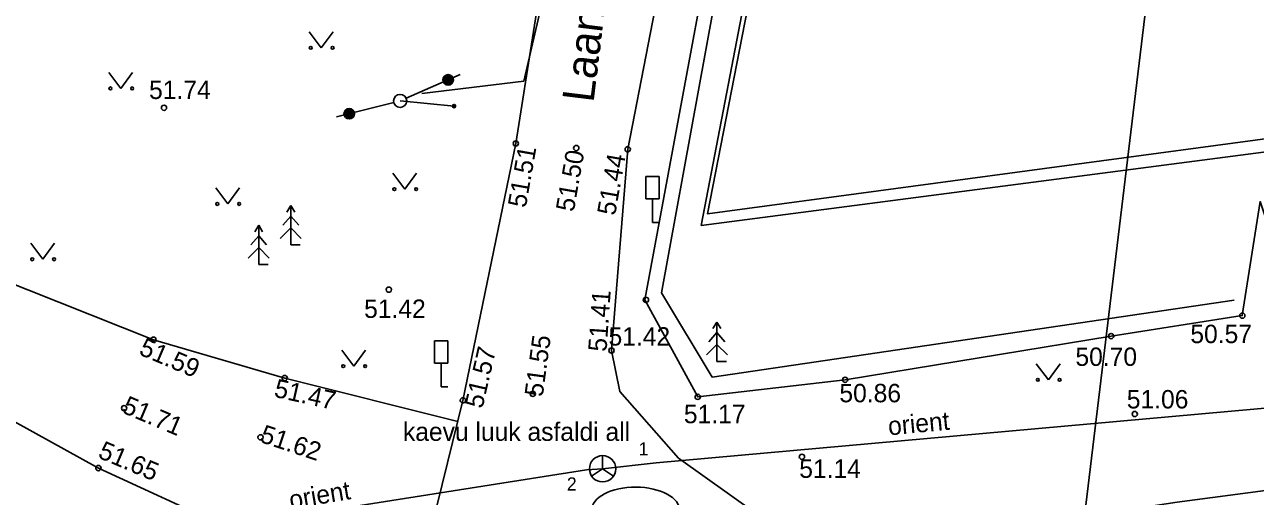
# Model space of a CAD drawing. Extents: x 639438 to 644427, y 6454477 to 6458531.
# Drawn here: x 640513.23 to 640560.03, y 6455969.14 to 6455987.09 of the extents above; entities that cross this region are included whole.
import ezdxf

# ---------------------------------------------------------------- set-up
doc = ezdxf.new("R2010")
doc.units = 0
for name, color, linetype in [('AED', 7, 'Continuous'), ('HALJASTUS', 7, 'Continuous'), ('KAEVU_NR', 7, 'Continuous'), ('KORGUS', 7, 'Continuous'), ('LIIKLUS', 7, 'Continuous'), ('MOOTPIIR', 7, 'Continuous'), ('PIIR', 7, 'Continuous'), ('POST', 7, 'Continuous'), ('PUU', 7, 'Continuous'), ('SIKAEV', 7, 'Continuous'), ('SIOHULIIN', 7, 'Continuous'), ('SITRASS', 7, 'Continuous'), ('TEE', 7, 'Continuous'), ('TORU_NR', 7, 'Continuous'), ('VORMISTUS', 7, 'Continuous')]:
    doc.layers.add(name, color=color, linetype=linetype)

msp = doc.modelspace()

# ---------------------------------------------------------------- linework, layer by layer
at = {"layer": 'AED'}
for points in [[(640541.365, 6456000.339), (640539.376, 6455990.429), (640536.817, 6455976.623)], [(640590.206, 6455991.043), (640594.151, 6455982.954), (640592.82, 6455978.246), (640569.21, 6455976.545), (640561.596, 6455976.269), (640560.207, 6455980.363), (640559.534, 6455976.021), (640554.544, 6455975.242), (640544.429, 6455973.581), (640538.825, 6455972.931), (640536.817, 6455976.623)]]:
    msp.add_lwpolyline(points, dxfattribs=at)
at = {"layer": 'HALJASTUS'}
for p, q in [((640524.048, 6455986.818), (640524.512, 6455986.211)), ((640524.512, 6455986.211), (640524.957, 6455986.818)), ((640516.429, 6455985.275), (640516.893, 6455984.668)), ((640516.893, 6455984.668), (640517.338, 6455985.275)), ((640527.227, 6455981.44), (640527.69, 6455980.833)), ((640527.69, 6455980.833), (640528.136, 6455981.44)), ((640520.496, 6455980.879), (640520.959, 6455980.272)), ((640520.959, 6455980.272), (640521.405, 6455980.879)), ((640513.461, 6455978.774), (640513.924, 6455978.167)), ((640513.924, 6455978.167), (640514.37, 6455978.774)), ((640525.287, 6455974.705), (640525.751, 6455974.099)), ((640525.751, 6455974.099), (640526.196, 6455974.705)), ((640551.696, 6455974.188), (640552.16, 6455973.581)), ((640552.16, 6455973.581), (640552.605, 6455974.188))]:
    msp.add_line(p, q, dxfattribs=at)
msp.add_lwpolyline([(640559.222, 6455976.613), (640539.373, 6455973.686), (640537.449, 6455976.888), (640540.259, 6455992.317), (640541.716, 6456000.01)], dxfattribs=at)
for centre in [(640524.111, 6455986.211), (640524.94, 6455986.211), (640516.492, 6455984.668), (640517.32, 6455984.668), (640527.289, 6455980.833), (640528.118, 6455980.833), (640520.558, 6455980.272), (640521.387, 6455980.272), (640513.523, 6455978.167), (640514.352, 6455978.167), (640525.349, 6455974.099), (640526.178, 6455974.099), (640551.759, 6455973.581), (640552.587, 6455973.581)]:
    msp.add_circle(centre, 0.055, dxfattribs=at)
at = {"layer": 'KAEVU_NR'}
msp.add_ellipse((640536.468, 6455968.606), major_axis=(1.678, -0.009), ratio=0.531431, dxfattribs=at)
at = {"layer": 'KORGUS'}
for centre in [(640518.531, 6455983.929), (640518.531, 6455983.929), (640531.907, 6455982.571), (640534.207, 6455982.397), (640536.163, 6455982.352), (640527.08, 6455977.01), (640527.08, 6455977.01), (640536.857, 6455976.622), (640559.534, 6455976.021), (640554.544, 6455975.242), (640518.132, 6455975.105), (640535.546, 6455974.695), (640523.121, 6455973.647), (640544.429, 6455973.581), (640532.554, 6455973.047), (640538.825, 6455972.931), (640517.014, 6455972.502), (640529.897, 6455972.799), (640555.444, 6455972.278), (640555.444, 6455972.278), (640522.202, 6455971.392), (640542.789, 6455970.651), (640542.789, 6455970.651), (640516.035, 6455970.223)]:
    msp.add_circle(centre, 0.1, dxfattribs=at)
at = {"layer": 'LIIKLUS'}
for p, q in [((640536.853, 6455981.316), (640536.853, 6455980.466)), ((640537.353, 6455981.316), (640536.853, 6455981.316)), ((640537.353, 6455981.316), (640537.353, 6455980.466)), ((640537.353, 6455980.466), (640536.853, 6455980.466)), ((640537.103, 6455980.466), (640537.103, 6455979.566)), ((640537.353, 6455979.566), (640537.103, 6455979.566)), ((640528.821, 6455975.069), (640528.821, 6455974.219)), ((640529.321, 6455975.069), (640528.821, 6455975.069)), ((640529.321, 6455975.069), (640529.321, 6455974.219)), ((640529.321, 6455974.219), (640528.821, 6455974.219)), ((640529.071, 6455974.219), (640529.071, 6455973.319)), ((640529.321, 6455973.319), (640529.071, 6455973.319))]:
    msp.add_line(p, q, dxfattribs=at)
at = {"layer": 'MOOTPIIR'}
msp.add_lwpolyline([(640579.742, 6456193.958), (640559.11, 6456082.03), (640539.199, 6455979.891), (640560.685, 6455982.781), (640631.862, 6455989.358), (640698.636, 6455994.419)], dxfattribs=at)
at = {"layer": 'PIIR'}
msp.add_lwpolyline([(640538.96, 6455979.45), (640560.63, 6455982.28), (640571.69, 6456040.64), (640551.33, 6456043.79)], close=True, dxfattribs=at)
at = {"layer": 'POST'}
msp.add_line((640527.508, 6455984.191), (640529.558, 6455983.995), dxfattribs=at)
msp.add_circle((640527.508, 6455984.191), 0.25, dxfattribs=at)
for radius, start, end in [(0.0625, 168.7043, 348.7043), (0.0625, 348.7043, 168.7043), (0.0375, 168.7043, 348.7043), (0.0375, 348.7043, 168.7043)]:
    msp.add_arc((640529.558, 6455983.995), radius, start, end, dxfattribs=at)
at = {"layer": 'PUU'}
for p, q in [((640523.352, 6455980.209), (640523.202, 6455979.959)), ((640523.502, 6455979.959), (640523.352, 6455980.209)), ((640523.352, 6455980.209), (640523.352, 6455978.709)), ((640523.352, 6455979.809), (640523.052, 6455979.459)), ((640523.652, 6455979.459), (640523.352, 6455979.809)), ((640522.131, 6455979.064), (640521.831, 6455978.714)), ((640522.131, 6455979.464), (640521.981, 6455979.214)), ((640522.281, 6455979.214), (640522.131, 6455979.464)), ((640522.131, 6455979.464), (640522.131, 6455977.964)), ((640522.431, 6455978.714), (640522.131, 6455979.064)), ((640523.352, 6455979.359), (640522.952, 6455978.959)), ((640523.752, 6455978.959), (640523.352, 6455979.359)), ((640522.131, 6455978.614), (640521.731, 6455978.214)), ((640522.531, 6455978.214), (640522.131, 6455978.614)), ((640523.712, 6455978.709), (640523.352, 6455978.709)), ((640522.491, 6455977.964), (640522.131, 6455977.964)), ((640539.554, 6455975.777), (640539.404, 6455975.527)), ((640539.704, 6455975.527), (640539.554, 6455975.777)), ((640539.554, 6455975.777), (640539.554, 6455974.277)), ((640539.554, 6455975.377), (640539.254, 6455975.027)), ((640539.854, 6455975.027), (640539.554, 6455975.377)), ((640539.554, 6455974.927), (640539.154, 6455974.527)), ((640539.954, 6455974.527), (640539.554, 6455974.927)), ((640539.914, 6455974.277), (640539.554, 6455974.277))]:
    msp.add_line(p, q, dxfattribs=at)
at = {"layer": 'SIKAEV'}
for p, q in [((640535.207, 6455970.695), (640535.207, 6455970.195)), ((640535.207, 6455970.195), (640534.792, 6455969.92)), ((640535.207, 6455970.195), (640535.622, 6455969.92))]:
    msp.add_line(p, q, dxfattribs=at)
msp.add_circle((640535.207, 6455970.195), 0.5, dxfattribs=at)
at = {"layer": 'SIOHULIIN'}
for p, q in [((640527.737, 6455984.291), (640529.789, 6455985.19)), ((640527.508, 6455984.191), (640527.508, 6455984.191)), ((640527.508, 6455984.191), (640527.508, 6455984.191)), ((640527.265, 6455984.13), (640525.093, 6455983.581))]:
    msp.add_line(p, q, dxfattribs=at)
for centre, radius in [((640529.335, 6455984.991), 0.199), ((640529.335, 6455984.991), 0.19), ((640529.335, 6455984.991), 0.18), ((640529.335, 6455984.991), 0.171), ((640529.335, 6455984.991), 0.162), ((640529.335, 6455984.991), 0.152), ((640529.335, 6455984.991), 0.143), ((640529.335, 6455984.991), 0.133), ((640529.335, 6455984.991), 0.124), ((640529.335, 6455984.991), 0.114), ((640529.335, 6455984.991), 0.105), ((640529.335, 6455984.991), 0.0953), ((640529.335, 6455984.991), 0.0858), ((640529.335, 6455984.991), 0.0763), ((640529.335, 6455984.991), 0.0669), ((640529.335, 6455984.991), 0.0574), ((640529.335, 6455984.991), 0.0479), ((640529.335, 6455984.991), 0.0385), ((640529.335, 6455984.991), 0.029), ((640529.335, 6455984.991), 0.0195), ((640529.335, 6455984.991), 0.0101), ((640529.335, 6455984.991), 0.00061), ((640525.574, 6455983.703), 0.199), ((640525.574, 6455983.703), 0.19), ((640525.574, 6455983.703), 0.18), ((640525.574, 6455983.703), 0.171), ((640525.574, 6455983.703), 0.162), ((640525.574, 6455983.703), 0.152), ((640525.574, 6455983.703), 0.143), ((640525.574, 6455983.703), 0.133), ((640525.574, 6455983.703), 0.124), ((640525.574, 6455983.703), 0.114), ((640525.574, 6455983.703), 0.105), ((640525.574, 6455983.703), 0.0953), ((640525.574, 6455983.703), 0.0858), ((640525.574, 6455983.703), 0.0763), ((640525.574, 6455983.703), 0.0669), ((640525.574, 6455983.703), 0.0574), ((640525.574, 6455983.703), 0.0479), ((640525.574, 6455983.703), 0.0385), ((640525.574, 6455983.703), 0.029), ((640525.574, 6455983.703), 0.0195), ((640525.574, 6455983.703), 0.0101), ((640525.574, 6455983.703), 0.00061)]:
    msp.add_circle(centre, radius, dxfattribs=at)
at = {"layer": 'SITRASS'}
for points in [[(640536.293, 6456062.112), (640541.891, 6456059.243), (640543.241, 6456058.559), (640544.962, 6456057.439), (640545.952, 6456056.24), (640546.084, 6456054.105), (640546.397, 6456052.43), (640543.192, 6456031.591), (640541.629, 6456026.265), (640541.206, 6456024.414), (640540.198, 6456019.932), (640539.105, 6456016.869), (640538.337, 6456015.107), (640535.993, 6456006.396), (640534.634, 6455998.953), (640534.327, 6455994.973), (640533.044, 6455988.552), (640532.208, 6455984.944), (640528.332, 6455984.47)], [(640535.207, 6455970.195), (640537.247, 6455970.427), (640603.444, 6455976.364), (640604.33, 6455976.52)], [(640465.389, 6455959.236), (640466.277, 6455959.39), (640534.592, 6455970.15), (640535.207, 6455970.195)]]:
    msp.add_lwpolyline(points, dxfattribs=at)
at = {"layer": 'TEE'}
msp.add_line((640523.121, 6455973.647), (640529.698, 6455971.988), dxfattribs=at)
for points in [[(640538.186, 6456019.072), (640536.748, 6456008.45), (640533.93, 6455995.364), (640531.907, 6455982.571), (640529.897, 6455972.799)], [(640535.858, 6455973.139), (640535.546, 6455974.695), (640536.163, 6455982.352), (640538.481, 6455994.315), (640541.019, 6456008.234), (640542.926, 6456017.959)], [(640523.121, 6455973.647), (640518.132, 6455975.105), (640503.78, 6455980.804), (640502.237, 6455981.36), (640504.201, 6455982.726), (640507.63, 6455984.866), (640515.565, 6455990.543), (640522.429, 6455996.456), (640531.863, 6456004.935)], [(640456.991, 6455999.012), (640466.212, 6455994.253), (640477.973, 6455988.336), (640488.734, 6455983.44), (640497.847, 6455979.275), (640506.033, 6455975.751), (640516.035, 6455970.223)], [(640695.298, 6455979.727), (640683.498, 6455979.007), (640671.832, 6455978.184), (640658.556, 6455977.65), (640646.673, 6455976.931), (640633.6, 6455976.22), (640619.254, 6455974.994), (640609.17, 6455974.412), (640596.492, 6455973.375), (640583.05, 6455972.22), (640569.636, 6455970.582), (640557.05, 6455968.92), (640545.077, 6455967.113), (640541.967, 6455967.84), (640538.095, 6455970.605), (640535.858, 6455973.139)], [(640529.897, 6455972.799), (640528.527, 6455967.223), (640527.673, 6455967.032), (640526.409, 6455965.842), (640524.092, 6455963.228), (640520.625, 6455962.618), (640515.503, 6455961.829), (640501.21, 6455959.482), (640487.704, 6455957.893), (640472.426, 6455955.406), (640458.545, 6455953.934), (640445.689, 6455951.963), (640431.633, 6455950.838), (640415.663, 6455948.951), (640401.086, 6455947.311), (640385.92, 6455944.713), (640370.829, 6455943.106), (640355.261, 6455940.911), (640339.477, 6455938.729), (640323.376, 6455936.118), (640307.773, 6455933.583)], [(640516.035, 6455970.223), (640520.995, 6455967.935)]]:
    msp.add_lwpolyline(points, dxfattribs=at)
at = {"layer": 'VORMISTUS'}
msp.add_lwpolyline([(640105.092, 6456066.989), (640558.823, 6456012.3), (640542.07, 6455873.306), (640088.339, 6455927.995)], close=True, dxfattribs=at)

# ---------------------------------------------------------------- texts
at = {"layer": 'KORGUS'}
for s, p in [(' 51.74', (640517.703, 6455984.264)), (' 51.42', (640525.88, 6455975.935)), (' 51.42', (640535.175, 6455974.882)), (' 50.57', (640557.298, 6455974.975)), (' 50.70', (640552.928, 6455974.109)), (' 50.86', (640543.953, 6455972.725)), (' 51.06', (640554.881, 6455972.49)), (' 51.17', (640538.039, 6455971.928)), (' 51.14', (640542.426, 6455969.849))]:
    msp.add_text(s, height=0.7, dxfattribs=at).set_placement(p)
for s, rotation, p in [(' 51.51', 79.997, (640532.241, 6455979.843)), (' 51.50', 79.997, (640534.066, 6455979.688)), (' 51.44', 79.997, (640535.637, 6455979.549)), (' 51.41', 85.9875, (640535.337, 6455974.375)), (' 51.59', 336.9493, (640517.299, 6455974.659)), (' 51.57', 77.1263, (640530.582, 6455972.207)), (' 51.55', 82.2621, (640532.894, 6455972.654)), (' 51.47', 347.4671, (640522.428, 6455972.997)), (' 51.71', 336.9493, (640516.654, 6455972.45)), (' 51.62', 341.5384, (640521.892, 6455971.307)), (' 51.65', 336.9493, (640515.742, 6455970.733))]:
    msp.add_text(s, height=0.7, rotation=rotation, dxfattribs=at).set_placement(p)
at = {"layer": 'SIKAEV'}
msp.add_text('kaevu luuk asfaldi all', height=0.7, dxfattribs=at).set_placement((640527.617, 6455971.257))
at = {"layer": 'SITRASS'}
for rotation, p in [(5.3458, (640546.093, 6455971.465)), (9.6691, (640523.353, 6455968.655))]:
    msp.add_text('orient', height=0.7, rotation=rotation, dxfattribs=at).set_placement(p)
at = {"layer": 'TEE'}
msp.add_text('Laane tn', height=1.2, rotation=83.0582, dxfattribs=at).set_placement((640534.862, 6455984.103))
at = {"layer": 'TORU_NR'}
for s, p in [('1', (640536.581, 6455970.704)), ('2', (640533.85, 6455969.368))]:
    msp.add_text(s, height=0.5, dxfattribs=at).set_placement(p)

doc.saveas('drawing.dxf')
